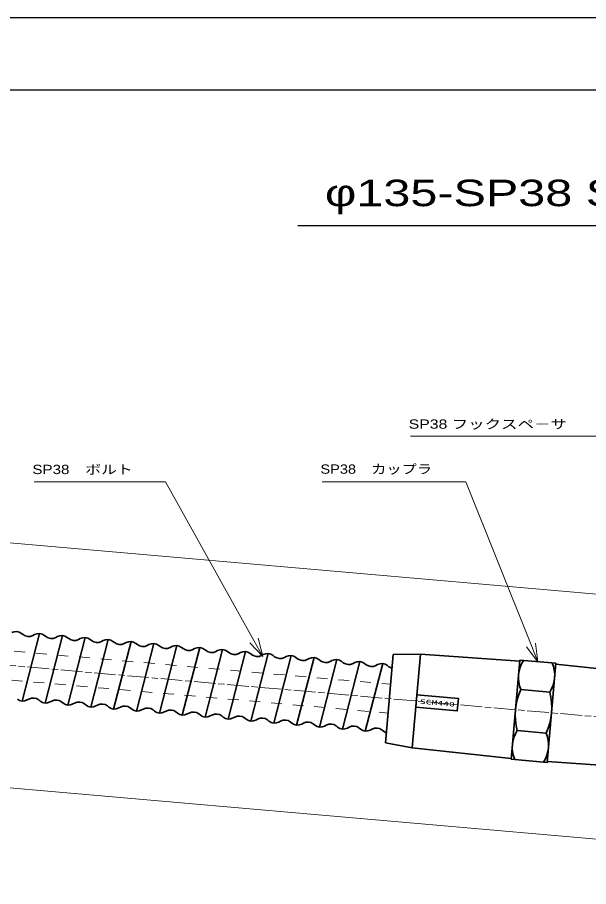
# Model space of a CAD drawing. Units: millimetres at full size, sheet at 1:1; details may follow other scales. Extents: x 0 to 1680, y -15 to 1188.
# Drawn here: x 467.5 to 783.5, y 707.3 to 1188 of the extents above; entities that cross this region are included whole.
import ezdxf
from ezdxf.enums import TextEntityAlignment as Align

# ---------------------------------------------------------------- set-up
doc = ezdxf.new("R2010")
doc.units = ezdxf.units.MM
doc.linetypes.add('CHAIN', pattern=[18.5, 12, -1.5, 3.5, -1.5])
doc.linetypes.add('DASHED_SPACED', pattern=[12, 6, -6])
for name, color, linetype, lineweight in [('1 外形線', 7, 'Continuous', 35), ('2 細線', 3, 'Continuous', 20), ('3 隠れ線', 2, 'DASHED_SPACED', 13), ('4 中心線', 1, 'CHAIN', 15), ('6 寸法線', 4, 'Continuous', 13), ('7 枠・タイトル', 7, 'Continuous', 25), ('DEFPOINTS_8', 7, 'Continuous', 25)]:
    doc.layers.add(name, color=color, linetype=linetype, lineweight=lineweight)
doc.styles.add('txt', font='')
doc.styles.add('ＭＳ Ｐゴシック', font='')
doc.styles.get('txt').set_extended_font_data('txt')
doc.styles.get('ＭＳ Ｐゴシック').set_extended_font_data('MS PGothic')

msp = doc.modelspace()

# ---------------------------------------------------------------- linework, layer by layer
at = {"layer": '1 外形線'}
for p, q in [((470.61, 846.663), (469.76, 847.326)), ((479.769, 847.26), (470.133, 809.968)), ((476.035, 846.188), (476.987, 846.694)), ((483.261, 845.556), (482.412, 846.219)), ((492.421, 846.153), (482.784, 808.861)), ((488.686, 845.081), (489.638, 845.587)), ((495.913, 844.449), (495.063, 845.113)), ((505.073, 845.046), (495.436, 807.754)), ((501.338, 843.974), (502.29, 844.48)), ((508.565, 843.342), (507.715, 844.006)), ((517.724, 843.939), (508.088, 806.647)), ((513.99, 842.867), (514.942, 843.373)), ((521.216, 842.235), (520.367, 842.899)), ((530.376, 842.833), (520.739, 805.541)), ((526.641, 841.76), (527.593, 842.266)), ((533.868, 841.128), (533.018, 841.792)), ((543.028, 841.726), (533.391, 804.434)), ((539.293, 840.654), (540.245, 841.16)), ((546.52, 840.021), (545.67, 840.685)), ((555.68, 840.619), (546.043, 803.327)), ((551.945, 839.547), (552.897, 840.053)), ((559.171, 838.914), (558.322, 839.578)), ((568.331, 839.512), (558.694, 802.22)), ((564.596, 838.44), (565.548, 838.946)), ((571.823, 837.808), (570.973, 838.471)), ((580.983, 838.405), (571.346, 801.113)), ((577.248, 837.333), (578.2, 837.839)), ((584.475, 836.701), (583.625, 837.364)), ((593.635, 837.298), (583.998, 800.006)), ((589.9, 836.226), (590.852, 836.732)), ((597.126, 835.594), (596.277, 836.257)), ((606.286, 836.191), (596.649, 798.899)), ((602.551, 835.119), (603.503, 835.625)), ((609.778, 834.487), (608.928, 835.151)), ((618.938, 835.084), (609.301, 797.792)), ((615.203, 834.012), (616.155, 834.518)), ((622.43, 833.38), (621.58, 834.044)), ((631.59, 833.978), (621.953, 796.686)), ((627.855, 832.905), (628.807, 833.411)), ((635.081, 832.273), (634.232, 832.937)), ((644.241, 832.871), (634.604, 795.579)), ((640.506, 831.798), (641.458, 832.305)), ((647.733, 831.166), (646.883, 831.83)), ((656.893, 831.764), (647.256, 794.472)), ((675.403, 835.675), (671.129, 786.861)), ((671.129, 786.861), (675.403, 835.675)), ((675.403, 835.675), (690.476, 835.861)), ((690.476, 835.861), (685.941, 784.059)), ((690.476, 835.861), (745.354, 832.061)), ((740.601, 777.768), (745.398, 832.559)), ((745.398, 832.559), (765.321, 830.814)), ((653.158, 830.692), (654.11, 831.198)), ((660.385, 830.059), (659.535, 830.723)), ((669.545, 830.657), (659.908, 793.365)), ((665.81, 829.585), (666.762, 830.091)), ((673.036, 828.952), (672.187, 829.616)), ((760.525, 776.024), (765.321, 830.814)), ((765.278, 830.316), (819.981, 824.524)), ((745.985, 816.336), (761.924, 814.941)), ((745.985, 816.336), (761.924, 814.941)), ((473.867, 811.04), (472.915, 810.534)), ((479.292, 810.566), (480.142, 809.902)), ((486.519, 809.933), (485.567, 809.427)), ((491.944, 809.459), (492.794, 808.795)), ((499.171, 808.826), (498.219, 808.32)), ((504.596, 808.352), (505.445, 807.688)), ((511.822, 807.72), (510.87, 807.213)), ((517.247, 807.245), (518.097, 806.581)), ((524.474, 806.613), (523.522, 806.107)), ((529.899, 806.138), (530.749, 805.474)), ((537.126, 805.506), (536.174, 805)), ((542.551, 805.031), (543.4, 804.367)), ((549.777, 804.399), (548.825, 803.893)), ((555.202, 803.924), (556.052, 803.261)), ((562.429, 803.292), (561.477, 802.786)), ((567.854, 802.817), (568.704, 802.154)), ((575.081, 802.185), (574.129, 801.679)), ((580.506, 801.711), (581.355, 801.047)), ((587.732, 801.078), (586.78, 800.572)), ((593.157, 800.604), (594.007, 799.94)), ((600.384, 799.971), (599.432, 799.465)), ((605.809, 799.497), (606.659, 798.833)), ((613.036, 798.865), (612.084, 798.358)), ((618.461, 798.39), (619.31, 797.726)), ((625.687, 797.758), (624.735, 797.252)), ((631.112, 797.283), (631.962, 796.619)), ((638.339, 796.651), (637.387, 796.145)), ((643.764, 796.176), (644.614, 795.512)), ((650.991, 795.544), (650.039, 795.038)), ((656.416, 795.069), (657.265, 794.406)), ((663.642, 794.437), (662.69, 793.931)), ((669.067, 793.962), (669.917, 793.299)), ((743.998, 793.642), (759.937, 792.246)), ((685.941, 784.059), (671.129, 786.861)), ((740.645, 778.266), (685.941, 784.059)), ((740.601, 777.768), (760.525, 776.024)), ((815.446, 772.722), (760.568, 776.522))]:
    msp.add_line(p, q, dxfattribs=at)
msp.add_lwpolyline([(687.904, 806.475), (710.817, 804.472), (711.427, 811.445), (688.514, 813.448)], close=True, dxfattribs=at)
for centre, radius, start, end in [((466.682, 843.386), 5, 52.00469, 117.99531), ((473.688, 850.603), 5, 232.00469, 297.99531), ((479.334, 842.279), 5, 52.00469, 117.99531), ((491.985, 841.172), 5, 52.00469, 117.99531), ((486.339, 849.496), 5, 232.00469, 297.99531), ((498.991, 848.389), 5, 232.00469, 297.99531), ((504.637, 840.065), 5, 52.00469, 117.99531), ((511.643, 847.282), 5, 232.00469, 297.99531), ((517.289, 838.958), 5, 52.00469, 117.99531), ((524.294, 846.175), 5, 232.00469, 297.99531), ((529.94, 837.852), 5, 52.00469, 117.99531), ((542.592, 836.745), 5, 52.00469, 117.99531), ((536.946, 845.068), 5, 232.00469, 297.99531), ((549.598, 843.962), 5, 232.00469, 297.99531), ((555.244, 835.638), 5, 52.00469, 117.99531), ((562.249, 842.855), 5, 232.00469, 297.99531), ((567.895, 834.531), 5, 52.00469, 117.99531), ((574.901, 841.748), 5, 232.00469, 297.99531), ((580.547, 833.424), 5, 52.00469, 117.99531), ((587.553, 840.641), 5, 232.00469, 297.99531), ((593.199, 832.317), 5, 52.00469, 117.99531), ((600.204, 839.534), 5, 232.00469, 297.99531), ((605.85, 831.21), 5, 52.00469, 117.99531), ((612.856, 838.427), 5, 232.00469, 297.99531), ((618.502, 830.103), 5, 52.00469, 117.99531), ((625.508, 837.32), 5, 232.00469, 297.99531), ((631.154, 828.997), 5, 52.00469, 117.99531), ((638.159, 836.213), 5, 232.00469, 297.99531), ((643.805, 827.89), 5, 52.00469, 117.99531), ((656.457, 826.783), 5, 52.00469, 117.99531), ((761.849, 823.033), 17.219, 147.10713, 202.88665), ((650.811, 835.107), 5, 232.00469, 297.99531), ((663.463, 834), 5, 232.00469, 297.99531), ((669.109, 825.676), 5, 52.00469, 117.99531), ((676.114, 832.893), 5, 232.00469, 254.02514), ((747.466, 824.292), 17.219, 327.10713, 22.88665), ((776.31, 802.247), 33.438, 155.08001, 194.91377), ((729.613, 806.335), 33.438, 335.08001, 14.91377), ((470.568, 814.949), 5, 232.00469, 297.99531), ((476.214, 806.625), 5, 52.00469, 117.99531), ((483.22, 813.842), 5, 232.00469, 297.99531), ((488.866, 805.518), 5, 52.00469, 117.99531), ((495.872, 812.735), 5, 232.00469, 297.99531), ((501.518, 804.412), 5, 52.00469, 117.99531), ((508.523, 811.628), 5, 232.00469, 297.99531), ((514.169, 803.305), 5, 52.00469, 117.99531), ((521.175, 810.522), 5, 232.00469, 297.99531), ((526.821, 802.198), 5, 52.00469, 117.99531), ((533.827, 809.415), 5, 232.00469, 297.99531), ((539.473, 801.091), 5, 52.00469, 117.99531), ((546.478, 808.308), 5, 232.00469, 297.99531), ((552.124, 799.984), 5, 52.00469, 117.99531), ((559.13, 807.201), 5, 232.00469, 297.99531), ((564.776, 798.877), 5, 52.00469, 117.99531), ((577.428, 797.77), 5, 52.00469, 117.99531), ((571.782, 806.094), 5, 232.00469, 297.99531), ((584.433, 804.987), 5, 232.00469, 297.99531), ((590.079, 796.663), 5, 52.00469, 117.99531), ((597.085, 803.88), 5, 232.00469, 297.99531), ((602.731, 795.556), 5, 52.00469, 117.99531), ((609.737, 802.773), 5, 232.00469, 297.99531), ((615.383, 794.45), 5, 52.00469, 117.99531), ((628.034, 793.343), 5, 52.00469, 117.99531), ((622.388, 801.666), 5, 232.00469, 297.99531), ((635.04, 800.56), 5, 232.00469, 297.99531), ((640.686, 792.236), 5, 52.00469, 117.99531), ((647.692, 799.453), 5, 232.00469, 297.99531), ((653.338, 791.129), 5, 52.00469, 117.99531), ((660.343, 798.346), 5, 232.00469, 297.99531), ((665.989, 790.022), 5, 52.00469, 117.99531), ((672.995, 797.239), 5, 232.00469, 254.00245), ((758.457, 784.29), 17.219, 147.10713, 202.88665), ((744.074, 785.55), 17.219, 327.10713, 22.88665)]:
    msp.add_arc(centre, radius, start, end, dxfattribs=at)
at = {"layer": '2 細線'}
for p, q in [((367.34, 905.787), (1098.527, 841.816)), ((355.574, 771.3), (1086.761, 707.33))]:
    msp.add_line(p, q, dxfattribs=at)
at = {"layer": '3 隠れ線'}
for p, q in [((346.221, 847.907), (673.963, 819.233)), ((344.826, 831.968), (672.568, 803.294))]:
    msp.add_line(p, q, dxfattribs=at)
at = {"layer": '4 中心線'}
msp.add_line((251.882, 848.13), (1545.912, 734.917), dxfattribs=at)
at = {"layer": '6 寸法線'}
for p, q in [((603.174, 834.62), (595.976, 842.061)), ((603.174, 834.62), (598.319, 843.362)), ((600.661, 844.663), (603.174, 834.62)), ((754.133, 841.966), (755.36, 831.687)), ((755.36, 831.687), (749.158, 839.976)), ((755.36, 831.687), (751.645, 840.971))]:
    msp.add_line(p, q, dxfattribs=at)
for points in [[(848.642, 846.545), (790.432, 956.491), (684.932, 956.491)], [(598.319, 843.362), (549.503, 931.249), (476.735, 931.249)], [(751.645, 840.971), (715.567, 931.162), (636.079, 931.162)]]:
    msp.add_lwpolyline(points, dxfattribs=at)
at = {"layer": '7 枠・タイトル'}
for p, q in [((40, 1148), (1640, 1148)), ((622.633, 1072.923), (1167.535, 1072.923))]:
    msp.add_line(p, q, dxfattribs=at)
at = {"layer": 'DEFPOINTS_8'}
msp.add_line((0, 1188), (1680, 1188), dxfattribs=at)

# ---------------------------------------------------------------- texts
at = {"layer": '1 外形線', "style": 'txt', "width": 1.85}
msp.add_text('SCM440', height=2.566, rotation=355.003, dxfattribs=at).set_placement((689.954, 807.734), align=Align.BOTTOM_LEFT)
at = {"layer": '6 寸法線', "style": 'ＭＳ Ｐゴシック'}
for s, width, p in [('SP38 フックスペ－サ', 1.3, (683.955, 958.995)), ('SP38\u3000ボルト', 1.25, (475.759, 933.912)), ('SP38\u3000カップラ', 1.2, (635.102, 934.104))]:
    msp.add_text(s, height=5.132, dxfattribs=dict(at, width=width)).set_placement(p, align=Align.BOTTOM_LEFT)
at = {"layer": '7 枠・タイトル', "style": 'ＭＳ Ｐゴシック', "width": 1.4}
msp.add_text('φ135-SP38 SP FIX PILE 組図(1)＜引張型＞', height=14.66, dxfattribs=at).set_placement((637.577, 1079.205), align=Align.BOTTOM_LEFT)

doc.saveas('drawing.dxf')
